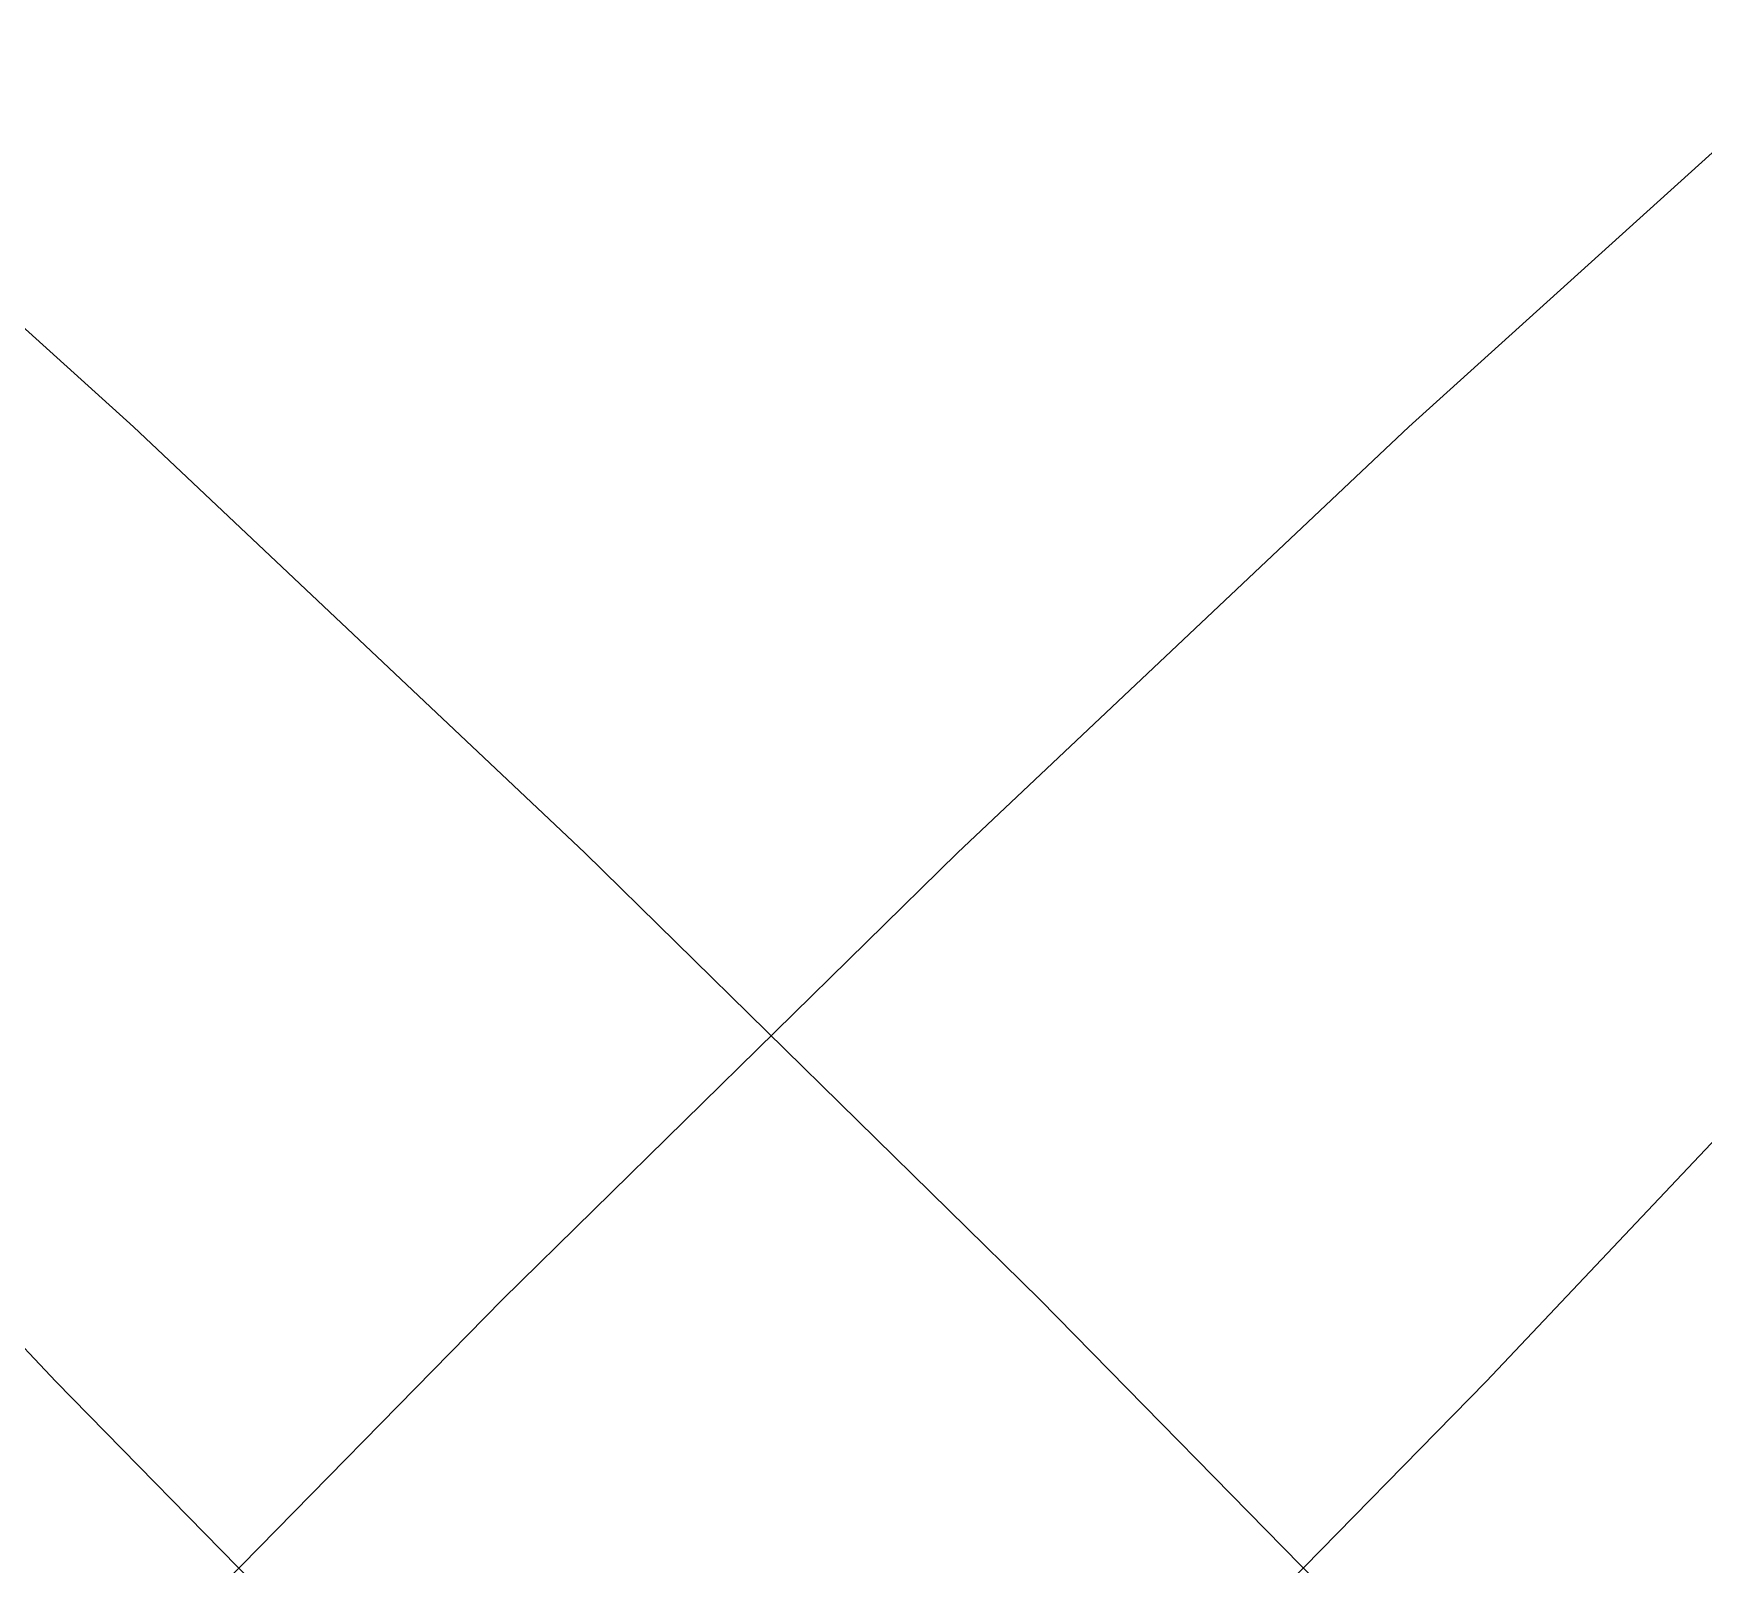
# Model space of a CAD drawing. Extents: x 0 to 141, y -114 to 28.
# Drawn here: x 50.49 to 95.92, y -43.16 to -1.5 of the extents above; entities that cross this region are included whole.
import ezdxf

# ---------------------------------------------------------------- set-up
doc = ezdxf.new("R2010")
doc.units = 0

msp = doc.modelspace()

# ---------------------------------------------------------------- linework, layer by layer
at = {"layer": 'Layer 1'}
for p, q in [((53.210399, -12.211867), (41.361728, -1.504802)), ((53.210399, -12.211867), (41.361728, -1.504802)), ((53.210399, -12.211867), (41.361728, -1.504802)), ((53.210399, -12.211867), (41.361728, -1.504802)), ((53.210399, -12.211867), (41.361728, -1.504802)), ((53.210399, -12.211867), (41.361728, -1.504802)), ((53.210399, -12.211867), (41.361728, -1.504802)), ((53.210399, -12.211867), (41.361728, -1.504802)), ((53.210399, -12.211867), (41.361728, -1.504802)), ((53.210399, -12.211867), (41.361728, -1.504802)), ((53.210399, -12.211867), (41.361728, -1.504802)), ((53.210399, -12.211867), (41.361728, -1.504802)), ((53.210399, -12.211867), (41.361728, -1.504802)), ((53.210399, -12.211867), (41.361728, -1.504802)), ((53.210399, -12.211867), (41.361728, -1.504802)), ((53.210399, -12.211867), (41.361728, -1.504802)), ((53.210399, -12.211867), (41.361728, -1.504802)), ((53.210399, -12.211867), (41.361728, -1.504802)), ((53.210399, -12.211867), (41.361728, -1.504802)), ((53.210399, -12.211867), (41.361728, -1.504802)), ((53.210399, -12.211867), (41.361728, -1.504802)), ((53.210399, -12.211867), (41.361728, -1.504802)), ((53.210399, -12.211867), (41.361728, -1.504802)), ((53.210399, -12.211867), (41.361728, -1.504802)), ((53.210399, -12.211867), (41.361728, -1.504802)), ((53.210399, -12.211867), (41.361728, -1.504802)), ((53.210399, -12.211867), (41.361728, -1.504802)), ((53.210399, -12.211867), (41.361728, -1.504802)), ((53.210399, -12.211867), (41.361728, -1.504802)), ((99.749405, -1.504846), (87.900732, -12.211911)), ((99.749405, -1.504846), (87.900732, -12.211911)), ((99.749405, -1.504846), (87.900732, -12.211911)), ((99.749405, -1.504846), (87.900732, -12.211911)), ((99.749405, -1.504846), (87.900732, -12.211911)), ((99.749405, -1.504846), (87.900732, -12.211911)), ((99.749405, -1.504846), (87.900732, -12.211911)), ((99.749405, -1.504846), (87.900732, -12.211911)), ((99.749405, -1.504846), (87.900732, -12.211911)), ((99.749405, -1.504846), (87.900732, -12.211911)), ((99.749405, -1.504846), (87.900732, -12.211911)), ((99.749405, -1.504846), (87.900732, -12.211911)), ((99.749405, -1.504846), (87.900732, -12.211911)), ((99.749405, -1.504846), (87.900732, -12.211911)), ((99.749405, -1.504846), (87.900732, -12.211911)), ((99.749405, -1.504846), (87.900732, -12.211911)), ((99.749405, -1.504846), (87.900732, -12.211911)), ((99.749405, -1.504846), (87.900732, -12.211911)), ((99.749405, -1.504846), (87.900732, -12.211911)), ((99.749405, -1.504846), (87.900732, -12.211911)), ((99.749405, -1.504846), (87.900732, -12.211911)), ((99.749405, -1.504846), (87.900732, -12.211911)), ((99.749405, -1.504846), (87.900732, -12.211911)), ((99.749405, -1.504846), (87.900732, -12.211911)), ((99.749405, -1.504846), (87.900732, -12.211911)), ((99.749405, -1.504846), (87.900732, -12.211911)), ((99.749405, -1.504846), (87.900732, -12.211911)), ((99.749405, -1.504846), (87.900732, -12.211911)), ((65.486333, -23.802838), (53.210399, -12.211867)), ((65.486333, -23.802838), (53.210399, -12.211867)), ((65.486333, -23.802838), (53.210399, -12.211867)), ((65.486333, -23.802838), (53.210399, -12.211867)), ((65.486333, -23.802838), (53.210399, -12.211867)), ((65.486333, -23.802838), (53.210399, -12.211867)), ((65.486333, -23.802838), (53.210399, -12.211867)), ((65.486333, -23.802838), (53.210399, -12.211867)), ((65.486333, -23.802838), (53.210399, -12.211867)), ((65.486333, -23.802838), (53.210399, -12.211867)), ((65.486333, -23.802838), (53.210399, -12.211867)), ((65.486333, -23.802838), (53.210399, -12.211867)), ((65.486333, -23.802838), (53.210399, -12.211867)), ((65.486333, -23.802838), (53.210399, -12.211867)), ((65.486333, -23.802838), (53.210399, -12.211867)), ((65.486333, -23.802838), (53.210399, -12.211867)), ((65.486333, -23.802838), (53.210399, -12.211867)), ((65.486333, -23.802838), (53.210399, -12.211867)), ((65.486333, -23.802838), (53.210399, -12.211867)), ((65.486333, -23.802838), (53.210399, -12.211867)), ((65.486333, -23.802838), (53.210399, -12.211867)), ((65.486333, -23.802838), (53.210399, -12.211867)), ((65.486333, -23.802838), (53.210399, -12.211867)), ((65.486333, -23.802838), (53.210399, -12.211867)), ((65.486333, -23.802838), (53.210399, -12.211867)), ((65.486333, -23.802838), (53.210399, -12.211867)), ((65.486333, -23.802838), (53.210399, -12.211867)), ((65.486333, -23.802838), (53.210399, -12.211867)), ((65.486333, -23.802838), (53.210399, -12.211867)), ((87.900732, -12.211911), (75.624792, -23.80288)), ((87.900732, -12.211911), (75.624792, -23.80288)), ((87.900732, -12.211911), (75.624792, -23.80288)), ((87.900732, -12.211911), (75.624792, -23.80288)), ((87.900732, -12.211911), (75.624792, -23.80288)), ((87.900732, -12.211911), (75.624792, -23.80288)), ((87.900732, -12.211911), (75.624792, -23.80288)), ((87.900732, -12.211911), (75.624792, -23.80288)), ((87.900732, -12.211911), (75.624792, -23.80288)), ((87.900732, -12.211911), (75.624792, -23.80288)), ((87.900732, -12.211911), (75.624792, -23.80288)), ((87.900732, -12.211911), (75.624792, -23.80288)), ((87.900732, -12.211911), (75.624792, -23.80288)), ((87.900732, -12.211911), (75.624792, -23.80288)), ((87.900732, -12.211911), (75.624792, -23.80288)), ((87.900732, -12.211911), (75.624792, -23.80288)), ((87.900732, -12.211911), (75.624792, -23.80288)), ((87.900732, -12.211911), (75.624792, -23.80288)), ((87.900732, -12.211911), (75.624792, -23.80288)), ((87.900732, -12.211911), (75.624792, -23.80288)), ((87.900732, -12.211911), (75.624792, -23.80288)), ((87.900732, -12.211911), (75.624792, -23.80288)), ((87.900732, -12.211911), (75.624792, -23.80288)), ((87.900732, -12.211911), (75.624792, -23.80288)), ((87.900732, -12.211911), (75.624792, -23.80288)), ((87.900732, -12.211911), (75.624792, -23.80288)), ((87.900732, -12.211911), (75.624792, -23.80288)), ((87.900732, -12.211911), (75.624792, -23.80288)), ((75.624792, -23.80288), (63.249375, -35.949962)), ((75.624792, -23.80288), (63.249375, -35.949962)), ((75.624792, -23.80288), (63.249375, -35.949962)), ((75.624792, -23.80288), (63.249375, -35.949962)), ((75.624792, -23.80288), (63.249375, -35.949962)), ((75.624792, -23.80288), (63.249375, -35.949962)), ((75.624792, -23.80288), (63.249375, -35.949962)), ((75.624792, -23.80288), (63.249375, -35.949962)), ((75.624792, -23.80288), (63.249375, -35.949962)), ((75.624792, -23.80288), (63.249375, -35.949962)), ((75.624792, -23.80288), (63.249375, -35.949962)), ((75.624792, -23.80288), (63.249375, -35.949962)), ((75.624792, -23.80288), (63.249375, -35.949962)), ((75.624792, -23.80288), (63.249375, -35.949962)), ((75.624792, -23.80288), (63.249375, -35.949962)), ((75.624792, -23.80288), (63.249375, -35.949962)), ((75.624792, -23.80288), (63.249375, -35.949962)), ((75.624792, -23.80288), (63.249375, -35.949962)), ((75.624792, -23.80288), (63.249375, -35.949962)), ((75.624792, -23.80288), (63.249375, -35.949962)), ((75.624792, -23.80288), (63.249375, -35.949962)), ((75.624792, -23.80288), (63.249375, -35.949962)), ((75.624792, -23.80288), (63.249375, -35.949962)), ((75.624792, -23.80288), (63.249375, -35.949962)), ((75.624792, -23.80288), (63.249375, -35.949962)), ((75.624792, -23.80288), (63.249375, -35.949962)), ((75.624792, -23.80288), (63.249375, -35.949962)), ((75.624792, -23.80288), (63.249375, -35.949962)), ((77.861737, -35.949925), (65.486333, -23.802838)), ((77.861737, -35.949925), (65.486333, -23.802838)), ((77.861737, -35.949925), (65.486333, -23.802838)), ((77.861737, -35.949925), (65.486333, -23.802838)), ((77.861737, -35.949925), (65.486333, -23.802838)), ((77.861737, -35.949925), (65.486333, -23.802838)), ((77.861737, -35.949925), (65.486333, -23.802838)), ((77.861737, -35.949925), (65.486333, -23.802838)), ((77.861737, -35.949925), (65.486333, -23.802838)), ((77.861737, -35.949925), (65.486333, -23.802838)), ((77.861737, -35.949925), (65.486333, -23.802838)), ((77.861737, -35.949925), (65.486333, -23.802838)), ((77.861737, -35.949925), (65.486333, -23.802838)), ((77.861737, -35.949925), (65.486333, -23.802838)), ((77.861737, -35.949925), (65.486333, -23.802838)), ((77.861737, -35.949925), (65.486333, -23.802838)), ((77.861737, -35.949925), (65.486333, -23.802838)), ((77.861737, -35.949925), (65.486333, -23.802838)), ((77.861737, -35.949925), (65.486333, -23.802838)), ((77.861737, -35.949925), (65.486333, -23.802838)), ((77.861737, -35.949925), (65.486333, -23.802838)), ((77.861737, -35.949925), (65.486333, -23.802838)), ((77.861737, -35.949925), (65.486333, -23.802838)), ((77.861737, -35.949925), (65.486333, -23.802838)), ((77.861737, -35.949925), (65.486333, -23.802838)), ((77.861737, -35.949925), (65.486333, -23.802838)), ((77.861737, -35.949925), (65.486333, -23.802838)), ((77.861737, -35.949925), (65.486333, -23.802838)), ((77.861737, -35.949925), (65.486333, -23.802838)), ((39.511314, -25.911212), (51.102304, -38.187171)), ((39.511314, -25.911212), (51.102304, -38.187171)), ((39.511314, -25.911212), (51.102304, -38.187171)), ((39.511314, -25.911212), (51.102304, -38.187171)), ((39.511314, -25.911212), (51.102304, -38.187171)), ((39.511314, -25.911212), (51.102304, -38.187171)), ((39.511314, -25.911212), (51.102304, -38.187171)), ((39.511314, -25.911212), (51.102304, -38.187171)), ((39.511314, -25.911212), (51.102304, -38.187171)), ((39.511314, -25.911212), (51.102304, -38.187171)), ((39.511314, -25.911212), (51.102304, -38.187171)), ((39.511314, -25.911212), (51.102304, -38.187171)), ((39.511314, -25.911212), (51.102304, -38.187171)), ((39.511314, -25.911212), (51.102304, -38.187171)), ((39.511314, -25.911212), (51.102304, -38.187171)), ((39.511314, -25.911212), (51.102304, -38.187171)), ((39.511314, -25.911212), (51.102304, -38.187171)), ((39.511314, -25.911212), (51.102304, -38.187171)), ((90.008822, -38.187171), (101.599796, -25.911212)), ((90.008822, -38.187171), (101.599796, -25.911212)), ((90.008822, -38.187171), (101.599796, -25.911212)), ((90.008822, -38.187171), (101.599796, -25.911212)), ((90.008822, -38.187171), (101.599796, -25.911212)), ((90.008822, -38.187171), (101.599796, -25.911212)), ((90.008822, -38.187171), (101.599796, -25.911212)), ((90.008822, -38.187171), (101.599796, -25.911212)), ((90.008822, -38.187171), (101.599796, -25.911212)), ((90.008822, -38.187171), (101.599796, -25.911212)), ((90.008822, -38.187171), (101.599796, -25.911212)), ((90.008822, -38.187171), (101.599796, -25.911212)), ((90.008822, -38.187171), (101.599796, -25.911212)), ((90.008822, -38.187171), (101.599796, -25.911212)), ((90.008822, -38.187171), (101.599796, -25.911212)), ((90.008822, -38.187171), (101.599796, -25.911212)), ((90.008822, -38.187171), (101.599796, -25.911212)), ((90.008822, -38.187171), (101.599796, -25.911212)), ((90.008822, -38.187171), (101.599796, -25.911212)), ((90.008822, -38.187171), (101.599796, -25.911212)), ((63.249375, -35.949962), (51.102275, -48.32537)), ((63.249375, -35.949962), (51.102275, -48.32537)), ((63.249375, -35.949962), (51.102275, -48.32537)), ((63.249375, -35.949962), (51.102275, -48.32537)), ((63.249375, -35.949962), (51.102275, -48.32537)), ((63.249375, -35.949962), (51.102275, -48.32537)), ((63.249375, -35.949962), (51.102275, -48.32537)), ((63.249375, -35.949962), (51.102275, -48.32537)), ((63.249375, -35.949962), (51.102275, -48.32537)), ((63.249375, -35.949962), (51.102275, -48.32537)), ((63.249375, -35.949962), (51.102275, -48.32537)), ((63.249375, -35.949962), (51.102275, -48.32537)), ((63.249375, -35.949962), (51.102275, -48.32537)), ((63.249375, -35.949962), (51.102275, -48.32537)), ((63.249375, -35.949962), (51.102275, -48.32537)), ((63.249375, -35.949962), (51.102275, -48.32537)), ((63.249375, -35.949962), (51.102275, -48.32537)), ((63.249375, -35.949962), (51.102275, -48.32537)), ((63.249375, -35.949962), (51.102275, -48.32537)), ((63.249375, -35.949962), (51.102275, -48.32537)), ((63.249375, -35.949962), (51.102275, -48.32537)), ((63.249375, -35.949962), (51.102275, -48.32537)), ((63.249375, -35.949962), (51.102275, -48.32537)), ((63.249375, -35.949962), (51.102275, -48.32537)), ((63.249375, -35.949962), (51.102275, -48.32537)), ((63.249375, -35.949962), (51.102275, -48.32537)), ((63.249375, -35.949962), (51.102275, -48.32537)), ((63.249375, -35.949962), (51.102275, -48.32537)), ((90.008822, -48.325337), (77.861737, -35.949925)), ((90.008822, -48.325337), (77.861737, -35.949925)), ((90.008822, -48.325337), (77.861737, -35.949925)), ((90.008822, -48.325337), (77.861737, -35.949925)), ((90.008822, -48.325337), (77.861737, -35.949925)), ((90.008822, -48.325337), (77.861737, -35.949925)), ((90.008822, -48.325337), (77.861737, -35.949925)), ((90.008822, -48.325337), (77.861737, -35.949925)), ((90.008822, -48.325337), (77.861737, -35.949925)), ((90.008822, -48.325337), (77.861737, -35.949925)), ((90.008822, -48.325337), (77.861737, -35.949925)), ((90.008822, -48.325337), (77.861737, -35.949925)), ((90.008822, -48.325337), (77.861737, -35.949925)), ((90.008822, -48.325337), (77.861737, -35.949925)), ((90.008822, -48.325337), (77.861737, -35.949925)), ((90.008822, -48.325337), (77.861737, -35.949925)), ((90.008822, -48.325337), (77.861737, -35.949925)), ((90.008822, -48.325337), (77.861737, -35.949925)), ((90.008822, -48.325337), (77.861737, -35.949925)), ((90.008822, -48.325337), (77.861737, -35.949925)), ((90.008822, -48.325337), (77.861737, -35.949925)), ((90.008822, -48.325337), (77.861737, -35.949925)), ((90.008822, -48.325337), (77.861737, -35.949925)), ((90.008822, -48.325337), (77.861737, -35.949925)), ((90.008822, -48.325337), (77.861737, -35.949925)), ((90.008822, -48.325337), (77.861737, -35.949925)), ((90.008822, -48.325337), (77.861737, -35.949925)), ((90.008822, -48.325337), (77.861737, -35.949925)), ((90.008822, -48.325337), (77.861737, -35.949925)), ((51.102304, -38.187171), (63.249401, -50.562602)), ((51.102304, -38.187171), (63.249401, -50.562602)), ((51.102304, -38.187171), (63.249401, -50.562602)), ((51.102304, -38.187171), (63.249401, -50.562602)), ((51.102304, -38.187171), (63.249401, -50.562602)), ((51.102304, -38.187171), (63.249401, -50.562602)), ((51.102304, -38.187171), (63.249401, -50.562602)), ((51.102304, -38.187171), (63.249401, -50.562602)), ((51.102304, -38.187171), (63.249401, -50.562602)), ((51.102304, -38.187171), (63.249401, -50.562602)), ((51.102304, -38.187171), (63.249401, -50.562602)), ((51.102304, -38.187171), (63.249401, -50.562602)), ((51.102304, -38.187171), (63.249401, -50.562602)), ((51.102304, -38.187171), (63.249401, -50.562602)), ((51.102304, -38.187171), (63.249401, -50.562602)), ((51.102304, -38.187171), (63.249401, -50.562602)), ((51.102304, -38.187171), (63.249401, -50.562602)), ((51.102304, -38.187171), (63.249401, -50.562602)), ((77.861738, -50.562602), (90.008822, -38.187171)), ((77.861738, -50.562602), (90.008822, -38.187171)), ((77.861738, -50.562602), (90.008822, -38.187171)), ((77.861738, -50.562602), (90.008822, -38.187171)), ((77.861738, -50.562602), (90.008822, -38.187171)), ((77.861738, -50.562602), (90.008822, -38.187171)), ((77.861738, -50.562602), (90.008822, -38.187171)), ((77.861738, -50.562602), (90.008822, -38.187171)), ((77.861738, -50.562602), (90.008822, -38.187171)), ((77.861738, -50.562602), (90.008822, -38.187171)), ((77.861738, -50.562602), (90.008822, -38.187171)), ((77.861738, -50.562602), (90.008822, -38.187171)), ((77.861738, -50.562602), (90.008822, -38.187171)), ((77.861738, -50.562602), (90.008822, -38.187171)), ((77.861738, -50.562602), (90.008822, -38.187171)), ((77.861738, -50.562602), (90.008822, -38.187171)), ((77.861738, -50.562602), (90.008822, -38.187171)), ((77.861738, -50.562602), (90.008822, -38.187171)), ((77.861738, -50.562602), (90.008822, -38.187171)), ((77.861738, -50.562602), (90.008822, -38.187171))]:
    msp.add_line(p, q, dxfattribs=at)

doc.saveas('drawing.dxf')
